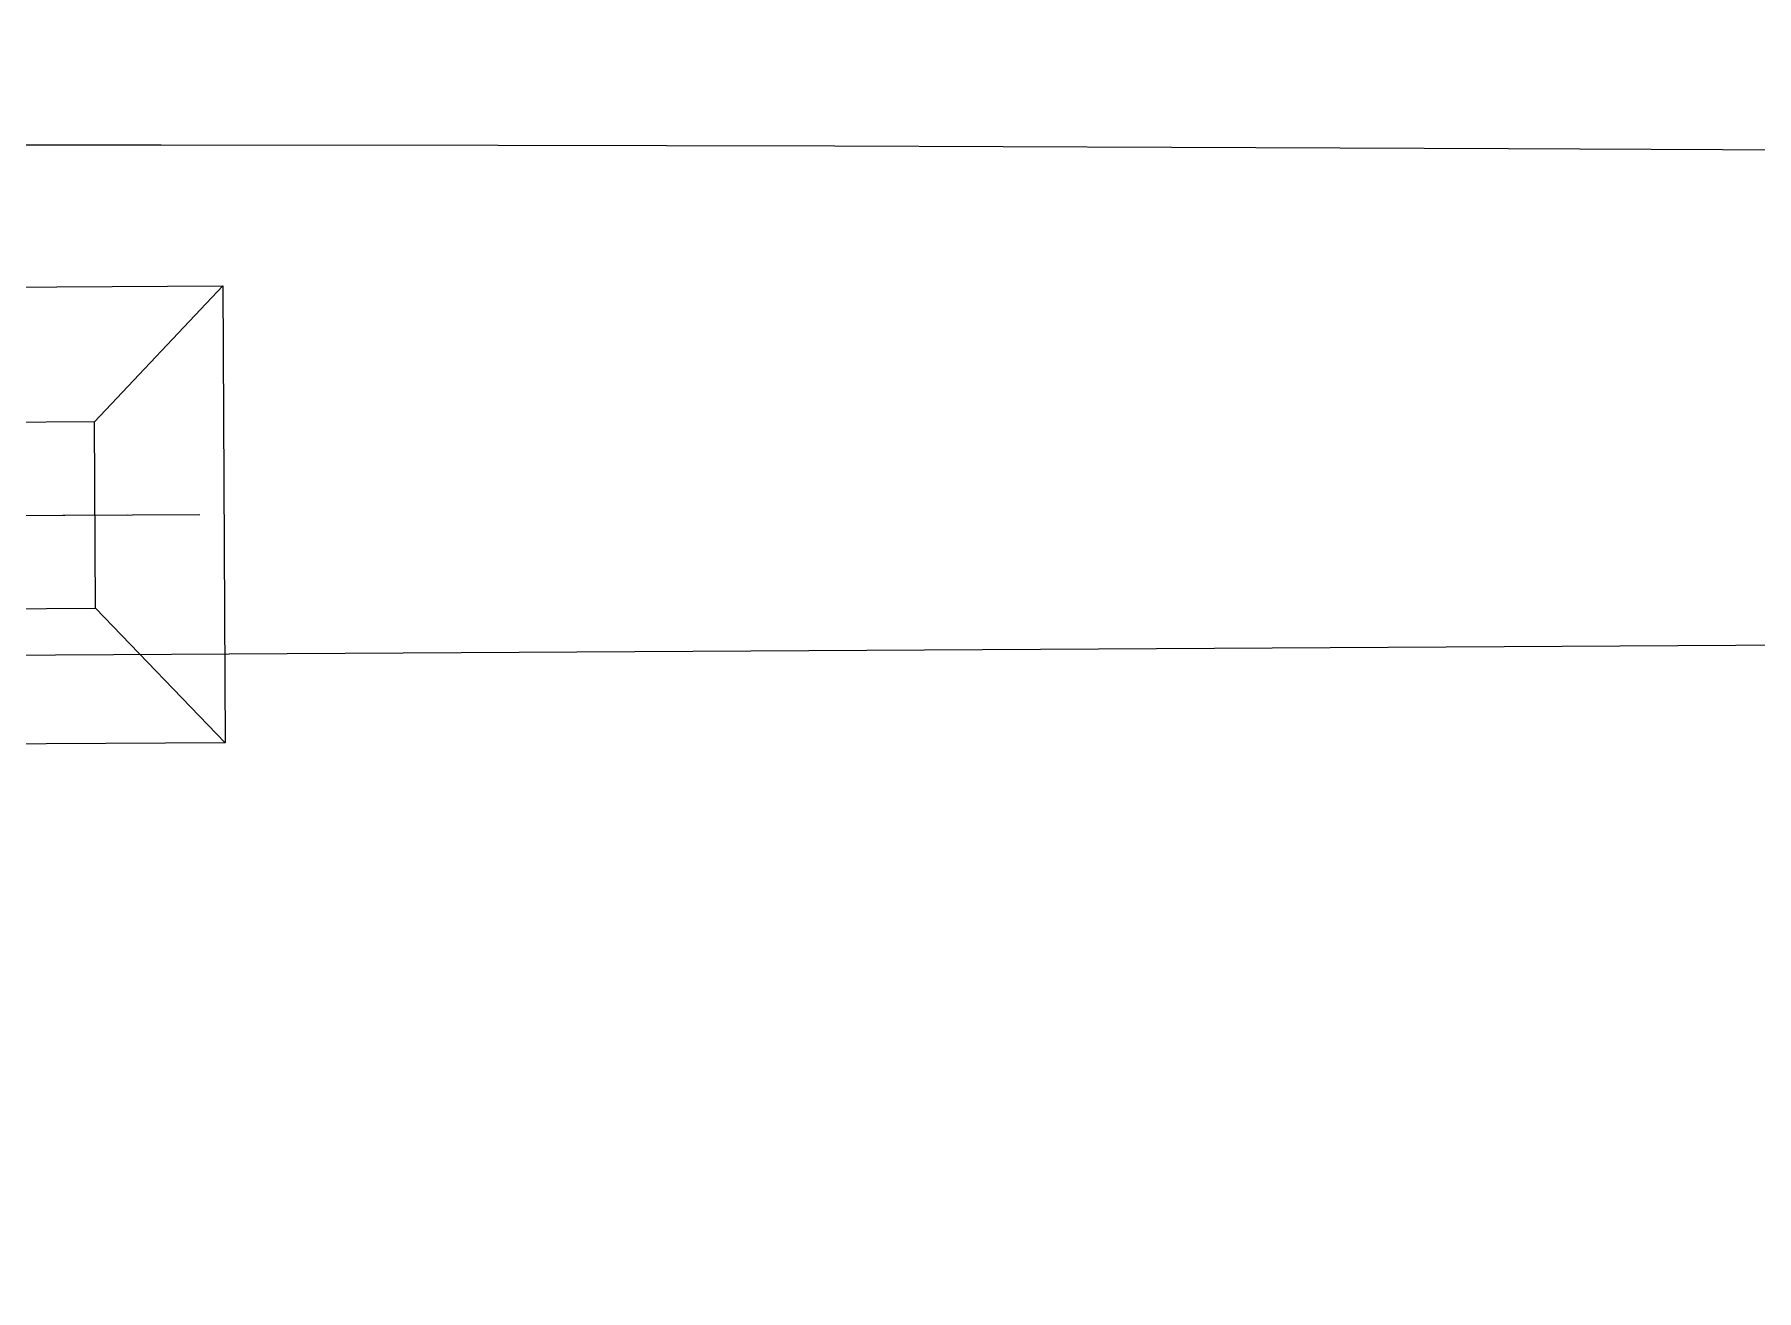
# Model space of a CAD drawing. Header units: millimetres. Extents: x -179076 to 119312, y -18667 to 180141.
# Drawn here: x -62701 to -61777, y 164126 to 164800 of the extents above; entities that cross this region are included whole.
import ezdxf

# ---------------------------------------------------------------- set-up
doc = ezdxf.new("R2010")
doc.units = ezdxf.units.MM
for name, color, linetype in [('X-EXT_PH$0$A-254', 254, 'Continuous'), ('X-EXT_PH$0$A-ELE3', 4, 'Continuous'), ('X-EXT_PH$0$A-MEP1a', 5, 'Continuous'), ('X-EXT_PH$0$A-PAT', 251, 'Continuous'), ('X-EXT_PH$0$EA-K', 30, 'Continuous')]:
    doc.layers.add(name, color=color, linetype=linetype)

# ---------------------------------------------------------------- blocks, each defined once
blk = doc.blocks.new('X-EXT_PH$0$bmu_office')
at = {"layer": 'X-EXT_PH$0$A-MEP1a', "color": 251}
for p, q in [((1290591.2, -1565551.21, 0), (1290660.46, -1565478.71, 0)), ((1290591.2, -1565551.21, 0), (1290244.46, -1565551.21, 0)), ((1290591.2, -1565651.21, 0), (1290591.2, -1565551.21, 0)), ((1290139.99, -1565601.21, 0), (1290608.87, -1565601.21, 0)), ((1290167.46, -1565601.21, 0), (1290647.46, -1565601.21, 0)), ((1290244.46, -1565651.21, 0), (1290591.2, -1565651.21, 0)), ((1290591.2, -1565651.21, 0), (1290660.46, -1565723.71, 0)), ((1291750.46, -1565676.21), (1290150.46, -1565676.21))]:
    blk.add_line(p, q, dxfattribs=at)
at = {"layer": 'X-EXT_PH$0$A-MEP1a', "color": 251, "elevation": 0}
blk.add_lwpolyline([(1290244.46, -1565478.71), (1290660.46, -1565478.71), (1290660.46, -1565723.71), (1290244.46, -1565723.71)], close=True, dxfattribs=at)

msp = doc.modelspace()

# ---------------------------------------------------------------- hatches: boundary and pattern name
at = {"layer": 'X-EXT_PH$0$A-254'}
h = msp.add_hatch(color=256, dxfattribs=at)
h.dxf.hatch_style = 1
edge = h.paths.add_edge_path(flags=16)
edge.add_arc((-150113.34, 146990.77), 116300, 0, 7.2498053)
edge.add_arc((-40000.75, 160998.48), 5300, 7.24981, 83.51554)
edge.add_arc((-62813.34, -39709.23), 207300, 83.5155446, 96.4844554)
edge.add_arc((-85625.94, 160998.48), 5300, 96.48446, 172.75019)
edge.add_arc((24486.66, 146990.77), 116300, 172.7501947, 180)
edge.add_arc((24486.66, 146990.77), 116300, 180, 187.2498053)
edge.add_arc((-85625.94, 132983.06), 5300, 187.24981, 263.51554)
edge.add_arc((-62813.34, 333690.77), 207300, 263.5155446, 276.4844554)
edge.add_arc((-40000.75, 132983.06), 5300, 276.48446, 352.75019)
edge.add_arc((-150113.34, 146990.77), 116300, 352.7501947, 360)
edge = h.paths.add_edge_path()
edge.add_arc((-150113.34, 146990.77), 116800, 0, 7.2498053)
edge.add_arc((-40000.75, 160998.48), 5800, 7.249805, 83.515545)
edge.add_arc((-62813.34, -39709.23), 207800, 83.5155446, 96.4844554)
edge.add_arc((-85625.94, 160998.48), 5800, 96.484455, 172.750195)
edge.add_arc((24486.66, 146990.77), 116800, 172.7501947, 180)
edge.add_arc((24486.66, 146990.77), 116800, 180, 187.2498053)
edge.add_arc((-85625.94, 132983.06), 5800, 187.249805, 263.515545)
edge.add_arc((-62813.34, 333690.77), 207800, 263.5155446, 276.4844554)
edge.add_arc((-40000.75, 132983.06), 5800, 276.484455, 352.750195)
edge.add_arc((-150113.34, 146990.77), 116800, 352.7501947, 360)
at = {"layer": 'X-EXT_PH$0$A-PAT'}
h = msp.add_hatch(dxfattribs=at)
h.set_pattern_fill('NET', color=256, scale=600)
h.set_pattern_definition([(0, (-165939.6, 60614), (0, 1905), []), (90, (-165939.6, 60614), (-1905, 1e-13), [])])
h.paths.add_polyline_path([(-81613.34, 153190.77), (-42913.34, 153190.77), (-42913.34, 140790.77), (-81613.34, 140790.77)], flags=16)
h.paths.add_polyline_path([(-42863.34, 145590.77), (-42763.34, 140790.77), (-42713.34, 140790.77)], flags=16)
edge = h.paths.add_edge_path()
edge.add_arc((-40000.75, 160998.48), 5300, 7.24981, 83.51554)
edge.add_arc((-62813.34, -39709.23), 207300, 83.5155446, 96.4844554)
edge.add_arc((-85625.94, 160998.48), 5300, 96.48446, 172.75019)
edge.add_arc((24486.66, 146990.77), 116300, 172.7501947, 187.2498053)
edge.add_arc((-85625.94, 132983.06), 5300, 187.24981, 263.51554)
edge.add_arc((-62813.34, 333690.77), 207300, 263.5155446, 276.4844554)
edge.add_arc((-40000.75, 132983.06), 5300, 276.48446, 352.75019)
edge.add_arc((-150113.34, 146990.77), 116300, 352.7501947, 367.2498053)

# ---------------------------------------------------------------- linework, layer by layer
at = {"layer": 'X-EXT_PH$0$A-ELE3', "color": 11, "true_color": 0xf27172}
for points in [[(-36513.34, 146990.77, 0.031644), (-37421.53, 161326.59, 0.345625), (-39707.12, 163581.85, 0.056648), (-85919.57, 163581.85, 0.345625), (-88205.15, 161326.59, 0.031644), (-89113.34, 146990.77, 0.031644), (-88205.15, 132654.95, 0.345625), (-85919.57, 130399.69, 0.056648), (-39707.12, 130399.69, 0.345625), (-37421.53, 132654.95, 0.031644)], [(-36663.34, 146990.77, 0.031644), (-37570.33, 161307.66, 0.345625), (-39724.06, 163432.8, 0.056648), (-85902.63, 163432.8, 0.345625), (-88056.35, 161307.66, 0.031644), (-88963.34, 146990.77, 0.031644), (-88056.35, 132673.88, 0.345625), (-85902.63, 130548.73, 0.056648), (-39724.06, 130548.73, 0.345625), (-37570.33, 132673.88, 0.031644)]]:
    msp.add_lwpolyline(points, format="xyb", close=True, dxfattribs=at)

# ---------------------------------------------------------------- block references
at = {"layer": 'X-EXT_PH$0$EA-K', "rotation": 0.3278359900709154}
msp.add_blockref('X-EXT_PH$0$bmu_office', (-1362196.36, 1722733.32), dxfattribs=at)

doc.saveas('drawing.dxf')
